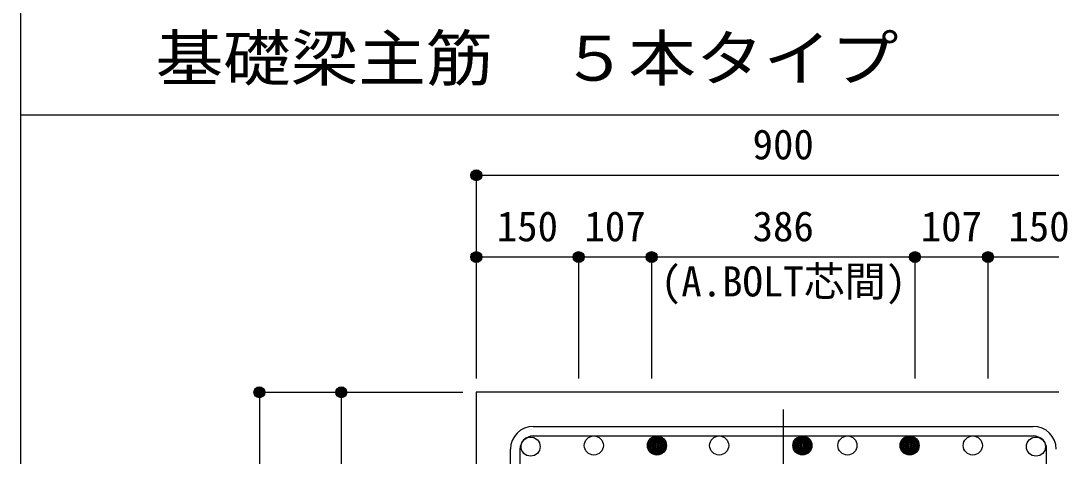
# Model space of a CAD drawing. Units: millimetres at full size, sheet at 1:20. Extents: x -3982 to 3969, y -2797 to 2801.
# Drawn here: x -3982 to -2471, y -649 to -10 of the extents above; entities that cross this region are included whole.
import ezdxf
from ezdxf.enums import TextEntityAlignment as Align

# ---------------------------------------------------------------- set-up
doc = ezdxf.new("R2010")
doc.units = ezdxf.units.MM
doc.header["$LTSCALE"] = 20
doc.header["$PDMODE"] = 32
doc.header["$PDSIZE"] = 10
doc.linetypes.add('CHAIN1', pattern=[8, 5, -1, 1, -1])
for name, color, linetype in [('6-1_躯体線', 2, 'Continuous'), ('6-3_柱型主筋', 4, 'Continuous'), ('6-4_フープ', 7, 'Continuous'), ('6-7_文字', 7, 'Continuous'), ('6-D_寸法', 4, 'Continuous'), ('F-0_枠', 6, 'Continuous')]:
    doc.layers.add(name, color=color, linetype=linetype)
doc.styles.add('ＭＳ ゴシック', font='')
doc.styles.get('ＭＳ ゴシック').set_extended_font_data('MS Gothic')

msp = doc.modelspace()

# ---------------------------------------------------------------- linework, layer by layer
at = {"layer": '6-1_躯体線'}
for p, q in [((-2013.87, -554.67), (-3313.87, -554.67)), ((-3313.87, -554.67), (-3313.87, -1454.67))]:
    msp.add_line(p, q, dxfattribs=at)
at = {"layer": '6-3_柱型主筋', "color": 3}
for centre in [(-3141.66, -632.67), (-3049.06, -632.67), (-2957.87, -632.67), (-2835.87, -632.67), (-2769.87, -632.67), (-2678.67, -632.67), (-2586.08, -632.67), (-3234.26, -634.28), (-2493.48, -634.28)]:
    msp.add_circle(centre, 14, dxfattribs=at)
at = {"layer": '6-3_柱型主筋'}
for centre, radius in [((-3049.06, -632.67), 14), ((-2835.87, -632.67), 14), ((-2678.67, -632.67), 14), ((-3049.06, -632.67), 12.6), ((-3049.06, -632.67), 11.2), ((-3049.06, -632.67), 9.8), ((-3049.06, -632.67), 8.4), ((-3049.06, -632.67), 7), ((-3049.06, -632.67), 5.6), ((-3049.06, -632.67), 4.2), ((-3049.06, -632.67), 2.8), ((-3049.06, -632.67), 1.4), ((-2835.87, -632.67), 12.6), ((-2835.87, -632.67), 11.2), ((-2835.87, -632.67), 9.8), ((-2835.87, -632.67), 8.4), ((-2835.87, -632.67), 7), ((-2835.87, -632.67), 5.6), ((-2835.87, -632.67), 4.2), ((-2835.87, -632.67), 2.8), ((-2835.87, -632.67), 1.4), ((-2678.67, -632.67), 12.6), ((-2678.67, -632.67), 11.2), ((-2678.67, -632.67), 9.8), ((-2678.67, -632.67), 8.4), ((-2678.67, -632.67), 7), ((-2678.67, -632.67), 5.6), ((-2678.67, -632.67), 4.2), ((-2678.67, -632.67), 2.8), ((-2678.67, -632.67), 1.4)]:
    msp.add_circle(centre, radius, dxfattribs=at)
at = {"layer": '6-4_フープ'}
for p, q in [((-3230.37, -604.67), (-2497.37, -604.67)), ((-3230.37, -618.67), (-2497.37, -618.67)), ((-3263.87, -1371.17), (-3263.87, -638.17)), ((-3249.87, -638.17), (-3249.87, -1371.17)), ((-2477.87, -1371.17), (-2477.87, -638.17))]:
    msp.add_line(p, q, dxfattribs=at)
for centre, radius, start, end in [((-3230.37, -638.17), 33.5, 90, 180), ((-3230.37, -638.17), 19.5, 90, 180), ((-2497.37, -638.17), 33.5, 0, 90), ((-2497.37, -638.17), 19.5, 0, 90)]:
    msp.add_arc(centre, radius, start, end, dxfattribs=at)
at = {"layer": '6-D_寸法'}
for p, q in [((-3313.87, -236.65), (-3313.87, -356.65)), ((-3313.87, -236.65), (-2413.87, -236.65)), ((-3313.87, -236.65), (-3313.87, -356.65)), ((-3313.87, -356.65), (-3313.87, -534.67)), ((-3313.87, -356.65), (-3313.87, -534.67)), ((-3313.87, -356.65), (-3313.87, -534.67)), ((-3163.87, -356.65), (-3313.87, -356.65)), ((-3313.87, -356.65), (-3313.87, -534.67)), ((-3056.87, -356.65), (-3163.87, -356.65)), ((-3163.87, -356.65), (-3163.87, -534.67)), ((-2670.87, -356.65), (-3056.87, -356.65)), ((-3056.87, -356.65), (-3056.87, -534.67)), ((-2563.87, -356.65), (-2670.87, -356.65)), ((-2670.87, -356.65), (-2670.87, -534.67)), ((-2413.87, -356.65), (-2563.87, -356.65)), ((-2563.87, -356.65), (-2563.87, -534.67)), ((-3631.89, -554.67), (-3631.89, -1454.67)), ((-3631.89, -554.67), (-3511.89, -554.67)), ((-3511.89, -554.67), (-3511.89, -855.67)), ((-3511.89, -554.67), (-3333.87, -554.67))]:
    msp.add_line(p, q, dxfattribs=at)
at = {"layer": '6-D_寸法', "linetype": 'CHAIN1'}
msp.add_line((-2863.87, -579.67), (-2863.87, -1854.67), dxfattribs=at)
at = {"layer": '6-D_寸法'}
msp.add_lwpolyline([(-3631.89, -554.67), (-3511.89, -554.67), (-3333.87, -554.67)], dxfattribs=at)
for centre, radius in [((-3313.87, -236.65), 8), ((-3313.87, -236.65), 7.2), ((-3313.87, -236.65), 6.4), ((-3313.87, -236.65), 5.6), ((-3313.87, -236.65), 4.8), ((-3313.87, -236.65), 4), ((-3313.87, -236.65), 3.2), ((-3313.87, -236.65), 2.4), ((-3313.87, -236.65), 1.6), ((-3313.87, -236.65), 0.8), ((-3313.87, -356.65), 8), ((-3313.87, -356.65), 7.2), ((-3313.87, -356.65), 6.4), ((-3313.87, -356.65), 5.6), ((-3313.87, -356.65), 4.8), ((-3313.87, -356.65), 4), ((-3313.87, -356.65), 3.2), ((-3313.87, -356.65), 2.4), ((-3313.87, -356.65), 1.6), ((-3313.87, -356.65), 0.8), ((-3163.87, -356.65), 8), ((-3163.87, -356.65), 7.2), ((-3163.87, -356.65), 6.4), ((-3163.87, -356.65), 5.6), ((-3163.87, -356.65), 4.8), ((-3163.87, -356.65), 4), ((-3163.87, -356.65), 3.2), ((-3163.87, -356.65), 2.4), ((-3163.87, -356.65), 1.6), ((-3163.87, -356.65), 0.8), ((-3056.87, -356.65), 8), ((-3056.87, -356.65), 7.2), ((-3056.87, -356.65), 6.4), ((-3056.87, -356.65), 5.6), ((-3056.87, -356.65), 4.8), ((-3056.87, -356.65), 4), ((-3056.87, -356.65), 3.2), ((-3056.87, -356.65), 2.4), ((-3056.87, -356.65), 1.6), ((-3056.87, -356.65), 0.8), ((-2670.87, -356.65), 8), ((-2670.87, -356.65), 7.2), ((-2670.87, -356.65), 6.4), ((-2670.87, -356.65), 5.6), ((-2670.87, -356.65), 4.8), ((-2670.87, -356.65), 4), ((-2670.87, -356.65), 3.2), ((-2670.87, -356.65), 2.4), ((-2670.87, -356.65), 1.6), ((-2670.87, -356.65), 0.8), ((-2563.87, -356.65), 8), ((-2563.87, -356.65), 7.2), ((-2563.87, -356.65), 6.4), ((-2563.87, -356.65), 5.6), ((-2563.87, -356.65), 4.8), ((-2563.87, -356.65), 4), ((-2563.87, -356.65), 3.2), ((-2563.87, -356.65), 2.4), ((-2563.87, -356.65), 1.6), ((-2563.87, -356.65), 0.8), ((-3631.89, -554.67), 8), ((-3631.89, -554.67), 7.2), ((-3631.89, -554.67), 6.4), ((-3631.89, -554.67), 5.6), ((-3631.89, -554.67), 4.8), ((-3631.89, -554.67), 4), ((-3631.89, -554.67), 3.2), ((-3631.89, -554.67), 2.4), ((-3631.89, -554.67), 1.6), ((-3631.89, -554.67), 0.8), ((-3511.89, -554.67), 8), ((-3511.89, -554.67), 7.2), ((-3511.89, -554.67), 6.4), ((-3511.89, -554.67), 5.6), ((-3511.89, -554.67), 4.8), ((-3511.89, -554.67), 4), ((-3511.89, -554.67), 3.2), ((-3511.89, -554.67), 2.4), ((-3511.89, -554.67), 1.6), ((-3511.89, -554.67), 0.8)]:
    msp.add_circle(centre, radius, dxfattribs=at)
at = {"layer": '6-D_寸法', "color": 7}
for p in [(-3313.87, -236.65), (-3313.87, -356.65), (-3163.87, -356.65), (-3056.87, -356.65), (-2670.87, -356.65), (-2563.87, -356.65), (-3631.89, -554.67), (-3511.89, -554.67)]:
    msp.add_point(p, dxfattribs=at)
at = {"layer": 'F-0_枠'}
msp.add_line((-3981.92, 2800.77), (-3981.92, -2796.83), dxfattribs=at)
at = {"layer": 'F-0_枠', "color": 2}
msp.add_line((-3981.92, -148.03), (2482.4, -148.03), dxfattribs=at)

# ---------------------------------------------------------------- texts
at = {"layer": '6-7_文字', "color": 2, "style": 'ＭＳ ゴシック', "width": 1.1}
msp.add_text('\u3000\u3000基礎梁主筋\u3000５本タイプ', height=65.98, dxfattribs=at).set_placement((-3981.92, -118.03), align=Align.BOTTOM_LEFT)
at = {"layer": '6-7_文字', "color": 4, "style": 'ＭＳ ゴシック'}
msp.add_text('(A.BOLT芯間)', height=43.99, dxfattribs=at).set_placement((-3043.34, -427.42), align=Align.BOTTOM_LEFT)
at = {"layer": '6-D_寸法', "style": 'ＭＳ ゴシック'}
for s, p in [('900', (-2908.87, -226.65)), ('150', (-3283.87, -346.65)), ('107', (-3155.37, -346.65)), ('386', (-2908.87, -346.65)), ('107', (-2662.37, -346.65)), ('150', (-2533.87, -346.65))]:
    msp.add_text(s, height=43.99, dxfattribs=at).set_placement(p, align=Align.BOTTOM_LEFT)

doc.saveas('drawing.dxf')
